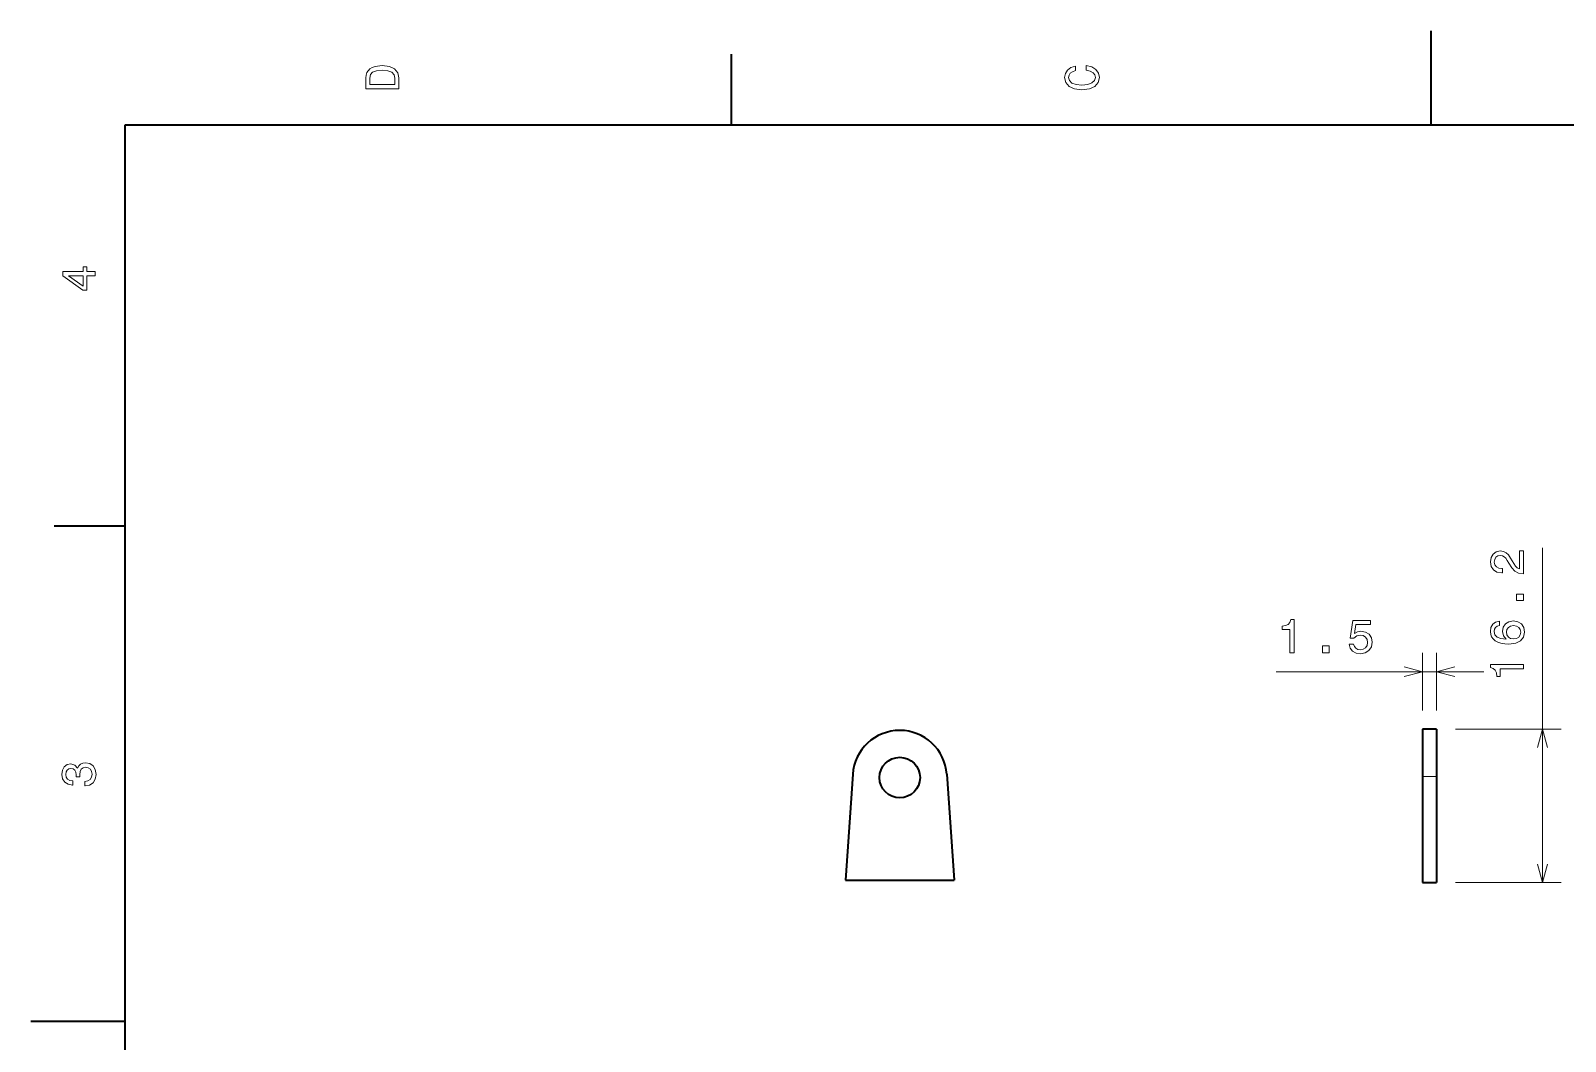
# Model space of a CAD drawing. Extents: x 0 to 297, y 0 to 210.
# Drawn here: x 0 to 162.7, y 102.9 to 210 of the extents above; entities that cross this region are included whole.
import ezdxf

# ---------------------------------------------------------------- set-up
doc = ezdxf.new("R2010")
doc.units = 0

msp = doc.modelspace()

# ---------------------------------------------------------------- linework, layer by layer
at = {"color": 7, "lineweight": 35, "ltscale": 0.25}
for p, q in [((148.5, 200), (148.5, 210)), ((10, 105), (0, 105))]:
    msp.add_line(p, q, dxfattribs=at)
at = {"color": 7, "lineweight": 35, "ltscale": 0.1875}
for p, q in [((74.300003, 200), (74.300003, 207.5)), ((10, 157.5), (2.5, 157.5))]:
    msp.add_line(p, q, dxfattribs=at)
at = {"color": 7, "lineweight": 35}
for p, q in [((287, 200), (10, 200)), ((10, 200), (10, 10))]:
    msp.add_line(p, q, dxfattribs=at)
at = {"color": 7, "lineweight": 13}
for p, q in [((160.315155, 119.726563), (160.315155, 155.205322)), ((132.083588, 142.061401), (154.09166, 142.061401))]:
    msp.add_line(p, q, dxfattribs=at)
at = {"color": 7, "lineweight": 13, "ltscale": 0.152505}
for p, q in [((147.59166, 137.961182), (147.59166, 144.061401)), ((149.09166, 137.961182), (149.09166, 144.061401))]:
    msp.add_line(p, q, dxfattribs=at)
at = {"color": 7, "lineweight": 35, "ltscale": 0.125}
for p, q in [((147.59166, 135.961182), (147.591675, 130.961182)), ((149.09166, 135.961182), (149.091675, 130.961182))]:
    msp.add_line(p, q, dxfattribs=at)
at = {"color": 7, "lineweight": 35, "ltscale": 0.0375}
for p, q in [((149.09166, 135.961182), (147.59166, 135.961182)), ((147.591675, 119.726563), (149.091675, 119.726563))]:
    msp.add_line(p, q, dxfattribs=at)
at = {"color": 7, "lineweight": 13, "ltscale": 0.280587}
for p, q in [((151.09166, 135.961182), (162.315155, 135.961182)), ((151.091675, 119.726563), (162.315155, 119.726563))]:
    msp.add_line(p, q, dxfattribs=at)
at = {"color": 7, "lineweight": 35, "ltscale": 0.280869}
for p, q in [((87.172729, 131.195557), (86.389038, 119.988159)), ((97.148376, 131.195557), (97.932068, 119.988159))]:
    msp.add_line(p, q, dxfattribs=at)
at = {"color": 7, "lineweight": 35, "ltscale": 0.280865}
for p, q in [((147.591675, 130.961182), (147.591675, 119.726563)), ((149.091675, 130.961182), (149.091675, 119.726563))]:
    msp.add_line(p, q, dxfattribs=at)
at = {"color": 7, "lineweight": 13, "ltscale": 0.0375}
msp.add_line((149.091675, 130.961182), (147.591675, 130.961182), dxfattribs=at)
at = {"color": 7, "lineweight": 35, "ltscale": 0.288576}
msp.add_line((86.389038, 119.988159), (97.932068, 119.988159), dxfattribs=at)
at = {"color": 7, "lineweight": 13}
for points in [[(35.533215, 204.994965), (35.533215, 203.829971), (39.033215, 203.829971), (39.033215, 204.994965), (38.922264, 205.544678), (38.584366, 205.953171), (38.034657, 206.205338), (37.283215, 206.296112), (36.516644, 206.215424), (36.21405, 206.114563), (35.971977, 205.973343), (35.644165, 205.56485), (35.563473, 205.297562)], [(35.951801, 204.959656), (36.027451, 205.342941), (36.259438, 205.605194), (36.672985, 205.761536), (37.283215, 205.811966), (37.873272, 205.756485), (38.286816, 205.600143), (38.533936, 205.332855), (38.614628, 204.959656), (38.614628, 204.298996), (35.951801, 204.298996)], [(111.93206, 205.817017), (112.35569, 205.716141), (112.658287, 205.549713), (112.844887, 205.317734), (112.905403, 205.045395), (112.814629, 204.71759), (112.54229, 204.460388), (112.098488, 204.28891), (111.483215, 204.233429), (110.872986, 204.28891), (110.424141, 204.455338), (110.151802, 204.71254), (110.055984, 205.045395), (110.106415, 205.287476), (110.247627, 205.494247), (110.474571, 205.655624), (110.787247, 205.766571), (110.787247, 206.245682), (110.308144, 206.094391), (109.94503, 205.832138), (109.718086, 205.474075), (109.637398, 205.045395), (109.763474, 204.510818), (110.116501, 204.10231), (110.696472, 203.840057), (111.483215, 203.749283), (112.269958, 203.840057), (112.84993, 204.10231), (113.208, 204.510818), (113.329041, 205.045395), (113.233215, 205.51442), (112.965927, 205.892654), (112.527161, 206.159943), (111.93206, 206.301163)], [(6.833213, 184.02739), (6.833213, 184.481277), (5.965778, 184.481277), (5.965778, 184.98056), (5.56232, 184.98056), (5.56232, 184.481277), (3.408862, 184.481277), (3.408862, 184.022339), (5.521974, 182.489197), (5.965778, 182.489197), (5.965778, 184.02739)], [(5.56232, 182.912827), (3.993876, 184.02739), (5.56232, 184.02739)], [(158.315155, 152.456909), (158.315155, 154.862549), (157.881439, 154.862549), (157.881439, 152.961182), (157.644409, 153.067139), (157.447723, 153.248657), (157.089661, 153.808472), (156.938354, 154.106079), (156.721497, 154.438843), (156.46933, 154.675903), (156.171783, 154.812134), (155.833893, 154.862549), (155.410263, 154.776733), (155.077408, 154.539795), (154.865601, 154.176636), (154.789948, 153.707642), (154.875671, 153.223511), (155.112701, 152.855347), (155.490952, 152.618286), (155.990234, 152.537598), (156.060837, 152.537598), (156.060837, 152.996582), (156.020493, 152.996582), (155.677551, 153.04187), (155.425385, 153.178101), (155.264008, 153.394897), (155.208527, 153.682373), (155.258972, 153.974854), (155.38504, 154.191772), (155.581726, 154.333008), (155.828842, 154.383423), (156.060837, 154.348145), (156.257523, 154.252319), (156.428986, 154.090942), (156.580292, 153.869019), (156.741669, 153.571411), (157.054352, 153.077271), (157.387207, 152.729248), (157.790665, 152.522461), (158.300034, 152.456909)], [(158.315155, 149.603394), (158.315155, 150.299316), (157.563721, 150.299316), (157.563721, 149.603394)], [(133.510834, 144.061401), (133.969757, 144.061401), (133.969757, 147.58667), (133.626831, 147.58667), (133.536041, 147.278931), (133.354492, 147.072266), (133.077118, 146.951172), (132.693817, 146.910767), (132.693817, 146.552734), (133.510834, 146.552734)], [(139.822937, 144.974243), (139.933884, 144.560669), (140.181, 144.237915), (140.544113, 144.036133), (141.008087, 143.960571), (141.517456, 144.05127), (141.915863, 144.298462), (142.16803, 144.691772), (142.263855, 145.196167), (142.178116, 145.665161), (141.936035, 146.033325), (141.5578, 146.270386), (141.068604, 146.356079), (140.690369, 146.295532), (140.397858, 146.12915), (140.539063, 147.072266), (142.072205, 147.072266), (142.072205, 147.485718), (140.201172, 147.485718), (139.923798, 145.629883), (140.327255, 145.629883), (140.619766, 145.866821), (140.992966, 145.952637), (141.315735, 145.897095), (141.562851, 145.735718), (141.719177, 145.488647), (141.774658, 145.170898), (141.719177, 144.853149), (141.5578, 144.606079), (141.310684, 144.449707), (140.992966, 144.394287), (140.725677, 144.429565), (140.51889, 144.545532), (140.367599, 144.727051), (140.291962, 144.974243)], [(155.75824, 147.425659), (155.349731, 147.329834), (155.04715, 147.10791), (154.855499, 146.765015), (154.789948, 146.321167), (154.825241, 146.023682), (154.921066, 145.766479), (155.077408, 145.539429), (155.299316, 145.3479), (155.576691, 145.196533), (155.914581, 145.085571), (156.312988, 145.015015), (156.761841, 144.994873), (157.477982, 145.075562), (157.997437, 145.322632), (158.31012, 145.721069), (158.416016, 146.265747), (158.325241, 146.754883), (158.088211, 147.128052), (157.715012, 147.370117), (157.240952, 147.455933), (156.761841, 147.370117), (156.393692, 147.138184), (156.161697, 146.780151), (156.081009, 146.336304), (156.18187, 145.857178), (156.46933, 145.499146), (155.914581, 145.574829), (155.516174, 145.736206), (155.279144, 145.983276), (155.198441, 146.326172), (155.238785, 146.578369), (155.344696, 146.77002), (155.52121, 146.896118), (155.75824, 146.96167)], [(157.246002, 146.966675), (157.563721, 146.911255), (157.805786, 146.77002), (157.967178, 146.543091), (158.017609, 146.26062), (157.967178, 145.963135), (157.810837, 145.736206), (157.568756, 145.589966), (157.251038, 145.544556), (156.938354, 145.594971), (156.701324, 145.736206), (156.550034, 145.96814), (156.494553, 146.280884), (156.550034, 146.553223), (156.696289, 146.77002), (156.933319, 146.911255)], [(136.989655, 144.061401), (137.685608, 144.061401), (137.685608, 144.812866), (136.989655, 144.812866)], [(158.315155, 142.388428), (158.315155, 142.84729), (154.789948, 142.84729), (154.789948, 142.504395), (155.09758, 142.413574), (155.304352, 142.232056), (155.425385, 141.954712), (155.465729, 141.571411), (155.823807, 141.571411), (155.823807, 142.388428)], [(5.73379, 129.979111), (5.769093, 129.979111), (6.253242, 130.059799), (6.616354, 130.296829), (6.848343, 130.670029), (6.934078, 131.164276), (6.848343, 131.688766), (6.626441, 132.082138), (6.273415, 132.334305), (5.819525, 132.425079), (5.521974, 132.384735), (5.279899, 132.273788), (5.0933, 132.092224), (4.957133, 131.850143), (4.684798, 132.177963), (4.251081, 132.293961), (3.857709, 132.218307), (3.560158, 132.00145), (3.373559, 131.648422), (3.307997, 131.164276), (3.388689, 130.710388), (3.610591, 130.362396), (3.963617, 130.135452), (4.432637, 130.059799), (4.46794, 130.059799), (4.46794, 130.508652), (4.145173, 130.548996), (3.913184, 130.680115), (3.771974, 130.891937), (3.721542, 131.189484), (3.761888, 131.451736), (3.867795, 131.643372), (4.039265, 131.759369), (4.271254, 131.804764), (4.518372, 131.759369), (4.684798, 131.638336), (4.785663, 131.426514), (4.815922, 131.139053), (4.810879, 130.942368), (5.209294, 130.942368), (5.199208, 131.189484), (5.244596, 131.507217), (5.365634, 131.744247), (5.56232, 131.885452), (5.819525, 131.935883), (6.112032, 131.880417), (6.328891, 131.734161), (6.465058, 131.502167), (6.510447, 131.194534), (6.460014, 130.876801), (6.308718, 130.644821), (6.066643, 130.498566), (5.73379, 130.443085)]]:
    msp.add_lwpolyline(points, close=True, dxfattribs=at)
for points in [[(145.659821, 141.543823), (147.59166, 142.061401), (145.659821, 142.578979)], [(151.023514, 142.578979), (149.09166, 142.061401), (151.023514, 141.543823)], [(160.832794, 134.029419), (160.315155, 135.961182), (159.797516, 134.029419)], [(159.797516, 121.658325), (160.315155, 119.726563), (160.832794, 121.658325)]]:
    msp.add_lwpolyline(points, dxfattribs=at)
at = {"color": 7, "lineweight": 35}
msp.add_circle((92.160553, 130.84668), 2.15, dxfattribs=at)
msp.add_arc((92.160553, 130.84668), 5, 4, 176, dxfattribs=at)

doc.saveas('drawing.dxf')
